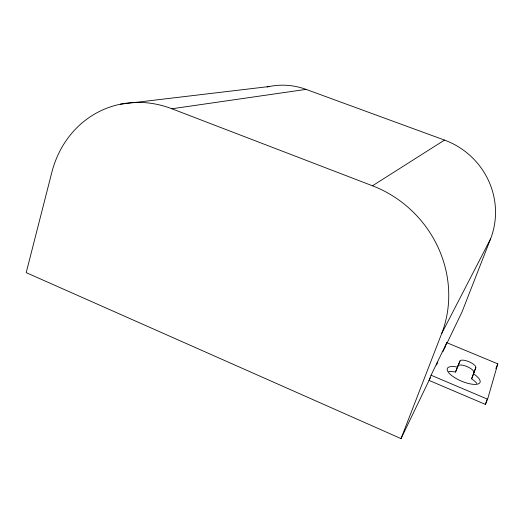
<?xml version="1.0" encoding="UTF-8"?>
<svg xmlns="http://www.w3.org/2000/svg" width="524" height="524" viewBox="0 0 524 524"><rect width="100%" height="100%" fill="white"/><g stroke="black" fill="none" stroke-linecap="round" stroke-linejoin="round"><path stroke-width="0.79" d="M487.589 399.203L497.8 363.853L446.789 342.689L431.069 375.223L429.051 380.417L485.447 404.423L487.589 399.203L431.069 375.223M485.447 404.423L486.809 399.753M476.833 383.45A17.751 6.183 23.2 0 0 471.607 378.845L475.818 367.638A8.587 2.849 22.9 0 0 468.901 361.691A8.587 2.849 22.9 0 0 459.974 361.016L455.494 372.066A17.751 6.183 23.2 0 0 448.754 371.614M471.607 378.845L475.818 367.638M306.055 89.381L171.872 108.763A107.427 95.827 67.4 0 0 51.804 172.435L26.2 272.644L401.024 438.621L441.699 333.519L490.529 238.977A76.144 73.989 38.5 0 0 444.516 140.091L306.055 89.381A73.498 69.371 70.1 0 0 267.096 87.01M446.789 342.689L444.948 347.412L445.655 345.938M490.529 238.977L461.998 312.009L447.077 342.991M455.494 372.066L459.974 361.016M495.861 368.601L497.8 363.853M401.024 438.621L430.466 377.483M436.472 365.012L437.881 362.084M442.826 351.814L444.594 348.146M171.872 108.763L372.472 185.784L444.516 140.091M120.291 104.217L269.408 86.499M372.472 185.784A112.974 105.547 47.3 0 1 441.699 333.519M458.035 365.909A8.574 2.889 23 0 1 466.969 366.551A8.574 2.889 23 0 1 473.847 372.538M473.611 373.867A17.777 6.098 23.1 0 1 474.908 384.4A17.777 6.098 23.1 0 1 449.736 373.841A17.777 6.098 23.1 0 1 457.465 367.088"/></g></svg>
